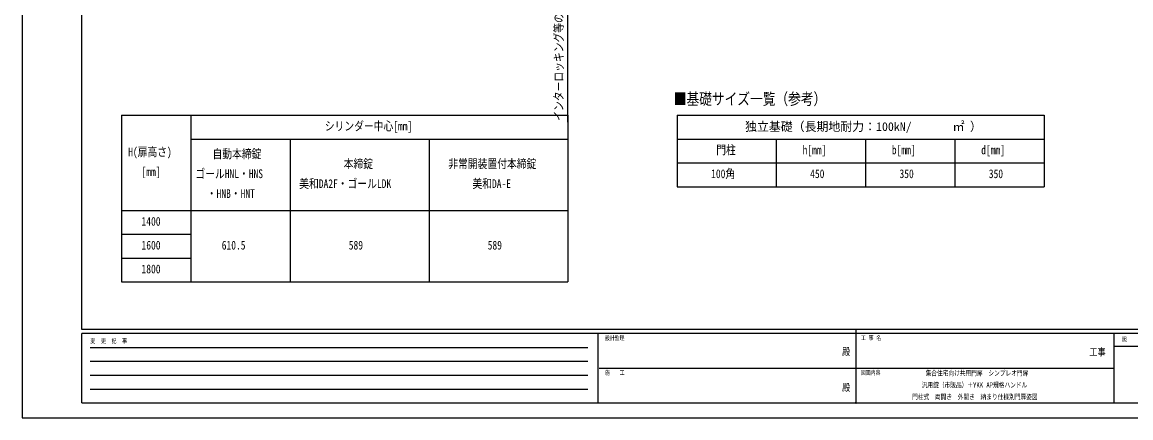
# Model space of a CAD drawing. Units: millimetres, scale not verified. Extents: x -4205 to 4205, y -2970 to 2970.
# Drawn here: x -4205 to 1381, y -2970 to -976 of the extents above; entities that cross this region are included whole.
import ezdxf
from ezdxf.enums import TextEntityAlignment as Align

# ---------------------------------------------------------------- set-up
doc = ezdxf.new("R2010")
doc.units = ezdxf.units.MM
doc.header["$LTSCALE"] = 10
doc.header["$PDMODE"] = 32
doc.header["$PDSIZE"] = 5
for name, color, linetype in [('0-2_USER1', 3, 'Continuous'), ('0-6_YKK_D', 6, 'Continuous'), ('0-7_YKK_ZWAK', 7, 'Continuous')]:
    doc.layers.add(name, color=color, linetype=linetype)
doc.styles.add('ＭＳ ゴシック', font='')
doc.styles.get('ＭＳ ゴシック').set_extended_font_data('MS Gothic')

msp = doc.modelspace()

# ---------------------------------------------------------------- linework, layer by layer
at = {"layer": '0-2_USER1'}
for p, q in [((-3704.98, -1445), (-3354.98, -1445)), ((-3704.98, -1445), (-3704.98, -2285)), ((-3354.98, -1445), (-3354.98, -2285)), ((-3354.98, -1445), (-1454.98, -1445)), ((-3354.98, -1445), (-3354.98, -2285)), ((-1454.98, -1445), (-1454.98, -2285)), ((-904.98, -1445), (945.02, -1445)), ((-904.98, -1445), (-904.98, -1805)), ((945.02, -1445), (945.02, -1805)), ((-3354.98, -1565), (-1454.98, -1565)), ((-2854.98, -1565), (-2854.98, -2285)), ((-2154.98, -1565), (-2154.98, -2285)), ((-904.98, -1565), (945.02, -1565)), ((-404.98, -1565), (-404.98, -1805)), ((45.02, -1565), (45.02, -1805)), ((495.02, -1565), (495.02, -1805)), ((-904.98, -1685), (945.02, -1685)), ((-904.98, -1805), (945.02, -1805)), ((-3704.98, -1925), (-3354.98, -1925)), ((-3354.98, -1925), (-1454.98, -1925)), ((-3704.98, -2045), (-3354.98, -2045)), ((-3704.98, -2165), (-3354.98, -2165)), ((-3704.98, -2285), (-3354.98, -2285)), ((-3354.98, -2285), (-1454.98, -2285))]:
    msp.add_line(p, q, dxfattribs=at)
at = {"layer": '0-6_YKK_D'}
msp.add_lwpolyline([(-1457.83, -227.67), (-1457.83, -327.67), (-1457.83, -1480.67)], dxfattribs=at)
at = {"layer": '0-7_YKK_ZWAK'}
for p, q in [((-3904.98, -2525), (-3904.98, 2775)), ((3895.02, -2525), (-3904.98, -2525)), ((-1304.98, -2545), (-3904.98, -2545)), ((-3904.98, -2895), (-3904.98, -2545)), ((-1304.98, -2545), (-1304.98, -2895)), ((-4.98, -2545), (-1304.98, -2545)), ((-4.98, -2525), (-4.98, -2895)), ((1295.02, -2545), (-4.98, -2545)), ((-3862.48, -2615), (-1354.98, -2615)), ((1985.02, -2610), (1295.02, -2610)), ((-3862.48, -2685), (-1354.98, -2685)), ((-1297.48, -2720), (-4.98, -2720)), ((-4.98, -2720), (1295.02, -2720)), ((-3862.48, -2755), (-1354.98, -2755)), ((-3862.48, -2825), (-1354.98, -2825)), ((-3904.98, -2895), (-1304.98, -2895)), ((-1304.98, -2895), (-4.98, -2895)), ((-4.98, -2895), (1295.02, -2895)), ((1295.02, -2895), (1985.02, -2895))]:
    msp.add_line(p, q, dxfattribs=at)
msp.add_lwpolyline([(-4205, -2970), (4205, -2970), (4205, 2970), (-4205, 2970)], close=True, dxfattribs=at)
msp.add_lwpolyline([(1985.02, -2545), (1295.02, -2545), (1295.02, -2895)], dxfattribs=at)
msp.add_point((-4.98, -2895), dxfattribs=at)

# ---------------------------------------------------------------- texts
at = {"layer": '0-2_USER1', "style": 'ＭＳ ゴシック', "width": 0.8}
for s, height, p in [('■基礎サイズ一覧（参考）', 58.65, (-921.51, -1409.42)), ('シリンダー中心[mm]', 43.99, (-2680.18, -1535)), ('H(扉高さ)', 43.99, (-3670.78, -1665)), ('自動本締錠', 43.99, (-3245.78, -1675)), ('門柱', 43.99, (-707.78, -1655)), ('h[mm]', 43.99, (-272.78, -1655)), ('b[mm]', 43.99, (177.22, -1655)), ('d[mm]', 43.99, (627.22, -1655)), ('本締錠', 43.99, (-2584.98, -1725)), ('非常開装置付本締錠', 43.99, (-2057.78, -1725)), ('[mm]', 43.99, (-3603.58, -1765)), ('ゴールHNL・HNS', 43.99, (-3332.18, -1775)), ('100角', 43.99, (-733.38, -1775)), ('450', 43.99, (-234.38, -1775)), ('350', 43.99, (215.62, -1775)), ('350', 43.99, (665.62, -1775)), ('美和DA2F・ゴールLDK', 43.99, (-2808.98, -1825)), ('美和DA-E', 43.99, (-1936.18, -1825)), ('・HNB・HNT', 43.99, (-3274.58, -1875)), ('1400', 43.99, (-3603.58, -2015)), ('1600', 43.99, (-3603.58, -2135)), ('610.5', 43.99, (-3199.38, -2135)), ('589', 43.99, (-2559.38, -2135)), ('589', 43.99, (-1859.38, -2135)), ('1800', 43.99, (-3603.58, -2255)), ('集合住宅向け共用門扉\u3000シンプレオ門扉', 25.66, (347.29, -2765)), ('汎用錠（市販品）＋YKK AP規格ハンドル', 25.66, (327.69, -2825)), ('門柱式\u3000両開き\u3000外開き\u3000納まり仕様別門扉姿図', 25.66, (279.15, -2885))]:
    msp.add_text(s, height=height, dxfattribs=at).set_placement(p, align=Align.BOTTOM_LEFT)
at = {"layer": '0-2_USER1', "style": 'ＭＳ ゴシック'}
for s, p in [('独立基礎（長期地耐力：100kN/', (-562.55, -1537.52)), ('㎡', (483.34, -1537.52)), ('）', (570.61, -1537.52))]:
    msp.add_text(s, height=43.99, dxfattribs=at).set_placement(p, align=Align.BOTTOM_LEFT)
at = {"layer": '0-6_YKK_D', "style": 'ＭＳ ゴシック', "width": 0.8}
msp.add_text('インターロッキング等の床材厚さ=100以下', height=43.99, rotation=90, dxfattribs=at).set_placement((-1465.83, -1472.67), align=Align.BOTTOM_LEFT)
at = {"layer": '0-7_YKK_ZWAK', "style": 'ＭＳ ゴシック', "width": 0.8}
for s, height, p in [('変  更  記  事', 21.99, (-3861.31, -2600)), ('設計監理', 21.99, (-1268.31, -2585)), ('工 事 名', 21.99, (21.27, -2585)), ('照     査', 21.99, (1336.42, -2592.5)), ('殿', 36.66, (-73.67, -2665.83)), ('工事', 36.66, (1172.33, -2667.46)), ('施\u3000\u3000工', 21.99, (-1268.31, -2760)), ('図面内容', 21.99, (21.27, -2760)), ('殿', 36.66, (-73.67, -2845.83))]:
    msp.add_text(s, height=height, dxfattribs=at).set_placement(p, align=Align.BOTTOM_LEFT)

doc.saveas('drawing.dxf')
